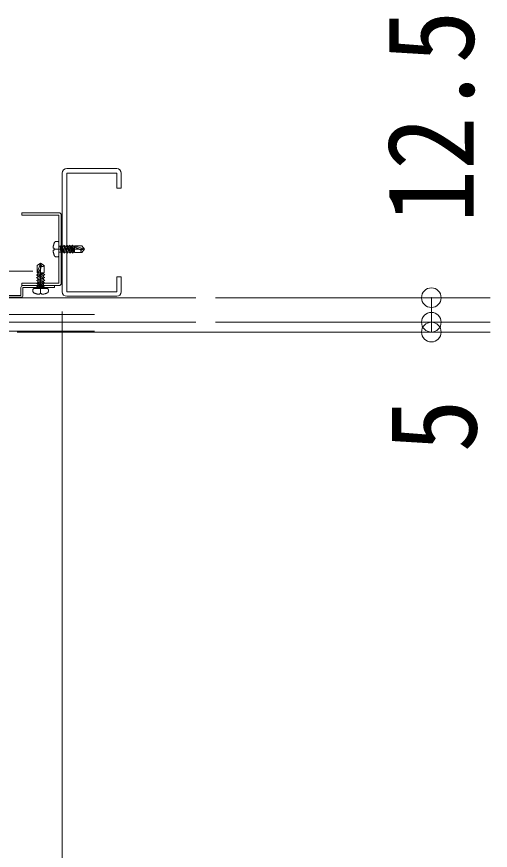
# Model space of a CAD drawing. Units: millimetres at full size, sheet at 1:20; details may follow other scales. Extents: x -4072 to 3728, y -3418 to 2032.
# Drawn here: x -2581.9 to -2340.9, y -2379.1 to -1954.8 of the extents above; entities that cross this region are included whole.
import ezdxf
from ezdxf.enums import TextEntityAlignment as Align

# ---------------------------------------------------------------- set-up
doc = ezdxf.new("R2010")
doc.units = ezdxf.units.MM
doc.header["$LTSCALE"] = 20
doc.header["$PDMODE"] = 32
doc.header["$PDSIZE"] = 10
for name, pattern in [('CHAIN1', [8, 5, -1, 1, -1]), ('DASHED3', [4, 3, -1]), ('DOUBLE_CHAIN1', [8.8, 5, -1, 0.6, -0.6, 0.6, -1])]:
    doc.linetypes.add(name, pattern=pattern)
for name, color, linetype, lineweight in [('0-0', 7, 'Continuous', 9), ('0-2', 6, 'Continuous', 9), ('0-3', 7, 'Continuous', 9), ('0-7', 134, 'DASHED3', 9), ('0-8', 3, 'DOUBLE_CHAIN1', 9), ('0-A', 7, 'Continuous', 9), ('0-C', 7, 'Continuous', 9), ('0-F', 7, 'Continuous', 9)]:
    doc.layers.add(name, color=color, linetype=linetype, lineweight=lineweight)
doc.styles.add('ＭＳ ゴシック', font='')
doc.styles.get('ＭＳ ゴシック').set_extended_font_data('MS Gothic')

msp = doc.modelspace()

# ---------------------------------------------------------------- linework, layer by layer
at = {"layer": '0-0'}
msp.add_line((-2558.69, -2967.87), (-2558.69, -2341.74), dxfattribs=at)
for p in [(-2370.9, -2097.84), (-2370.9, -2110.34), (-2370.9, -2115.34)]:
    msp.add_point(p, dxfattribs=at)
at = {"layer": '0-2'}
for p, q in [((-2480.68, -2097.84), (-2340.9, -2097.84)), ((-2370.9, -2110.34), (-2370.9, -2097.84)), ((-2615.79, -2106.34), (-2542.26, -2106.34)), ((-2558.69, -2104.84), (-2558.69, -2371.74)), ((-2480.68, -2110.34), (-2340.9, -2110.34)), ((-2480.68, -2110.34), (-2340.9, -2110.34)), ((-2370.9, -2115.34), (-2370.9, -2110.34)), ((-2607.54, -2114.84), (-2542.26, -2114.84)), ((-2581.69, -2115.34), (-2340.9, -2115.34))]:
    msp.add_line(p, q, dxfattribs=at)
at = {"layer": '0-2', "color": 2}
msp.add_lwpolyline([(-2490.68, -2110.34), (-2590.68, -2110.34), (-2590.68, -2097.84), (-2490.68, -2097.84)], dxfattribs=at)
at = {"layer": '0-3', "color": 6}
for p, q in [((-2558.69, -2094.84), (-2558.69, -2034.44)), ((-2556.39, -2032.14), (-2530.99, -2032.14)), ((-2556.39, -2094.84), (-2556.39, -2034.44)), ((-2556.39, -2034.44), (-2530.99, -2034.44)), ((-2530.99, -2034.44), (-2530.99, -2042.14)), ((-2530.99, -2087.14), (-2530.99, -2094.84)), ((-2530.99, -2094.84), (-2556.39, -2094.84)), ((-2530.99, -2097.14), (-2556.39, -2097.14))]:
    msp.add_line(p, q, dxfattribs=at)
for points in [[(-2528.69, -2034.44), (-2528.69, -2042.14), (-2530.99, -2042.14)], [(-2530.99, -2087.14), (-2528.69, -2087.14), (-2528.69, -2094.84)]]:
    msp.add_lwpolyline(points, dxfattribs=at)
for centre, start, end in [((-2556.39, -2034.44), 90, 180), ((-2530.99, -2034.44), 0, 90), ((-2556.39, -2094.84), 180, 270), ((-2530.99, -2094.84), 270, 0)]:
    msp.add_arc(centre, 2.3, start, end, dxfattribs=at)
at = {"layer": '0-7', "color": 5}
msp.add_line((-2573.69, -2084.34), (-2616.69, -2084.34), dxfattribs=at)
at = {"layer": '0-8'}
for p, q in [((-2560.39, -2069.97), (-2560.39, -2076.31)), ((-2562.88, -2073.64), (-2563.37, -2073.64)), ((-2560.39, -2071.65), (-2559.55, -2071.65)), ((-2559.79, -2071.65), (-2559.09, -2075.23)), ((-2559.79, -2071.65), (-2558.63, -2074.64)), ((-2559.79, -2071.65), (-2559.4, -2074.64)), ((-2559.09, -2071.05), (-2559.55, -2071.65)), ((-2559.55, -2071.65), (-2557.68, -2075.23)), ((-2557.23, -2074.64), (-2559.09, -2071.05)), ((-2559.09, -2071.05), (-2557.68, -2075.23)), ((-2558.78, -2071.65), (-2558.14, -2071.65)), ((-2557.68, -2071.05), (-2558.14, -2071.65)), ((-2558.14, -2071.65), (-2556.28, -2075.23)), ((-2555.82, -2074.64), (-2557.68, -2071.05)), ((-2557.68, -2071.05), (-2556.28, -2075.23)), ((-2557.37, -2071.65), (-2556.74, -2071.65)), ((-2556.28, -2071.05), (-2556.74, -2071.65)), ((-2556.74, -2071.65), (-2554.87, -2075.23)), ((-2554.41, -2074.64), (-2556.28, -2071.05)), ((-2556.28, -2071.05), (-2554.87, -2075.23)), ((-2555.97, -2071.65), (-2555.33, -2071.65)), ((-2554.87, -2071.05), (-2555.33, -2071.65)), ((-2555.33, -2071.65), (-2553.47, -2075.23)), ((-2554.87, -2071.05), (-2553.47, -2075.23)), ((-2553.01, -2074.64), (-2554.87, -2071.05)), ((-2554.56, -2071.65), (-2553.92, -2071.65)), ((-2553.47, -2071.05), (-2552.76, -2074.64)), ((-2553.16, -2071.65), (-2552.42, -2071.65)), ((-2552.42, -2071.42), (-2552.42, -2074.86)), ((-2552.42, -2071.42), (-2547.44, -2073.14)), ((-2552.42, -2071.42), (-2548.69, -2071.42)), ((-2547.44, -2073.14), (-2548.88, -2073.53)), ((-2548.69, -2071.42), (-2547.44, -2073.14)), ((-2547.44, -2073.14), (-2548.69, -2074.86)), ((-2560.39, -2074.64), (-2559.4, -2074.64)), ((-2558.63, -2074.64), (-2558, -2074.64)), ((-2556.28, -2075.23), (-2555.82, -2074.64)), ((-2555.82, -2074.64), (-2555.18, -2074.64)), ((-2553.47, -2075.23), (-2553.01, -2074.64)), ((-2553.01, -2074.64), (-2552.42, -2074.64)), ((-2548.69, -2074.86), (-2552.42, -2074.86)), ((-2571.41, -2081.43), (-2569.69, -2080.18)), ((-2571.41, -2085.17), (-2569.69, -2080.18)), ((-2571.41, -2085.17), (-2571.41, -2081.43)), ((-2569.69, -2080.18), (-2567.97, -2081.43)), ((-2569.69, -2080.18), (-2569.31, -2081.63)), ((-2567.97, -2081.43), (-2567.97, -2085.17)), ((-2571.79, -2086.21), (-2568.2, -2085.51)), ((-2568.2, -2085.76), (-2571.79, -2087.62)), ((-2571.79, -2087.62), (-2567.6, -2086.21)), ((-2568.2, -2087.16), (-2571.79, -2089.03)), ((-2571.41, -2085.17), (-2567.97, -2085.17)), ((-2571.19, -2085.9), (-2571.19, -2085.17)), ((-2571.19, -2088.08), (-2567.6, -2086.21)), ((-2571.19, -2087.31), (-2571.19, -2086.67)), ((-2568.2, -2085.76), (-2568.2, -2085.17)), ((-2567.6, -2086.21), (-2568.2, -2085.76)), ((-2571.79, -2089.03), (-2567.6, -2087.62)), ((-2571.79, -2087.62), (-2571.19, -2088.08)), ((-2568.2, -2088.57), (-2571.79, -2090.43)), ((-2571.79, -2090.43), (-2567.6, -2089.03)), ((-2571.79, -2089.03), (-2571.19, -2089.48)), ((-2568.2, -2089.98), (-2571.79, -2091.84)), ((-2571.79, -2091.84), (-2567.6, -2090.43)), ((-2571.79, -2090.43), (-2571.19, -2090.89)), ((-2571.19, -2089.48), (-2567.6, -2087.62)), ((-2571.19, -2088.72), (-2571.19, -2088.08)), ((-2571.19, -2090.89), (-2567.6, -2089.03)), ((-2571.19, -2090.12), (-2571.19, -2089.48)), ((-2571.19, -2092.3), (-2567.6, -2090.43)), ((-2571.19, -2091.53), (-2571.19, -2090.89)), ((-2571.19, -2092.54), (-2568.2, -2091.38)), ((-2568.2, -2088.57), (-2568.2, -2087.93)), ((-2567.6, -2089.03), (-2568.2, -2088.57)), ((-2568.2, -2091.38), (-2568.2, -2090.74)), ((-2572.87, -2093.14), (-2566.52, -2093.14)), ((-2571.79, -2091.84), (-2571.19, -2092.3)), ((-2571.19, -2092.54), (-2567.6, -2091.84)), ((-2571.19, -2092.54), (-2568.2, -2092.15)), ((-2571.19, -2093.14), (-2571.19, -2092.3)), ((-2569.19, -2095.63), (-2569.19, -2096.12)), ((-2568.2, -2093.14), (-2568.2, -2092.15))]:
    msp.add_line(p, q, dxfattribs=at)
at = {"layer": '0-8', "color": 7, "linetype": 'CHAIN1'}
for p, q in [((-2547.44, -2073.14), (-2562.88, -2073.14)), ((-2569.69, -2080.18), (-2569.69, -2095.63))]:
    msp.add_line(p, q, dxfattribs=at)
at = {"layer": '0-8'}
for points in [[(-2563.37, -2072.64), (-2562.88, -2072.64), (-2562.88, -2073.64)], [(-2553.16, -2071.65), (-2553.47, -2071.05), (-2553.92, -2071.65)], [(-2553.16, -2071.65), (-2552.76, -2074.64), (-2553.92, -2071.65)], [(-2559.4, -2074.64), (-2559.09, -2075.23), (-2558.63, -2074.64)], [(-2557.68, -2075.23), (-2557.23, -2074.64), (-2556.59, -2074.64)], [(-2554.87, -2075.23), (-2554.41, -2074.64), (-2553.78, -2074.64)], [(-2571.19, -2085.9), (-2571.79, -2086.21), (-2571.19, -2086.67)], [(-2571.19, -2085.9), (-2568.2, -2085.51), (-2571.19, -2086.67)], [(-2567.6, -2087.62), (-2568.2, -2087.16), (-2568.2, -2086.52)], [(-2567.6, -2090.43), (-2568.2, -2089.98), (-2568.2, -2089.34)], [(-2568.2, -2092.15), (-2567.6, -2091.84), (-2568.2, -2091.38)], [(-2570.19, -2096.12), (-2570.19, -2095.63), (-2569.19, -2095.63)]]:
    msp.add_lwpolyline(points, dxfattribs=at)
for centre, radius, start, end in [((-2554.91, -2073.14), 8.47, 154.9424, 176.6277), ((-2561.39, -2071.15), 1.99, 80.4059, 126.8699), ((-2561.19, -2069.97), 0.797, 0, 80.4059), ((-2554.91, -2073.14), 8.47, 183.3723, 205.0576), ((-2551.02, -2071.07), 1.45, 194.0947, 238.1805), ((-2546.37, -2063.59), 10.25, 238.1805, 255.8498), ((-2548.44, -2074.14), 0.757, 125.515, 251.1345), ((-2561.39, -2075.13), 1.99, 233.1301, 279.5941), ((-2561.19, -2076.31), 0.797, 279.5941, 0), ((-2579.25, -2079.12), 10.25, 328.1805, 345.8498), ((-2568.69, -2081.19), 0.757, 215.515, 341.1345), ((-2571.76, -2083.77), 1.45, 284.0947, 328.1805), ((-2571.69, -2094.14), 1.99, 170.4059, 216.8699), ((-2572.87, -2093.94), 0.797, 90, 170.4059), ((-2569.69, -2087.66), 8.47, 244.9424, 266.6277), ((-2569.69, -2087.66), 8.47, 273.3723, 295.0576), ((-2566.52, -2093.94), 0.797, 9.5941, 90), ((-2567.7, -2094.14), 1.99, 323.1301, 9.5941)]:
    msp.add_arc(centre, radius, start, end, dxfattribs=at)
at = {"layer": '0-A'}
msp.add_arc((-2560.39, -2055.84), 1.2, 0, 90, dxfattribs=at)
at = {"layer": '0-C'}
for p, q in [((-2579.69, -2092.64), (-2579.69, -2096.64)), ((-2562.69, -2091.64), (-2578.69, -2091.64)), ((-2578.69, -2092.64), (-2562.69, -2092.64)), ((-2578.69, -2096.64), (-2578.69, -2092.64)), ((-2562.69, -2092.64), (-2562.69, -2091.64)), ((-2590.69, -2096.64), (-2579.69, -2096.64)), ((-2579.69, -2097.64), (-2590.69, -2097.64))]:
    msp.add_line(p, q, dxfattribs=at)
for centre, start, end in [((-2578.69, -2092.64), 90, 180), ((-2579.69, -2096.64), 270, 0)]:
    msp.add_arc(centre, 1, start, end, dxfattribs=at)
at = {"layer": '0-F'}
for p, q in [((-2579.19, -2054.64), (-2579.19, -2055.84)), ((-2579.19, -2054.64), (-2560.39, -2054.64)), ((-2579.19, -2055.84), (-2560.39, -2055.84)), ((-2560.39, -2055.84), (-2560.39, -2090.44)), ((-2559.19, -2055.84), (-2559.19, -2090.44)), ((-2579.19, -2090.44), (-2579.19, -2091.64)), ((-2560.39, -2090.44), (-2579.19, -2090.44)), ((-2560.39, -2091.64), (-2579.19, -2091.64))]:
    msp.add_line(p, q, dxfattribs=at)
for centre, start, end in [((-2560.39, -2055.84), 0, 90), ((-2560.39, -2090.44), 270, 0)]:
    msp.add_arc(centre, 1.2, start, end, dxfattribs=at)

# ---------------------------------------------------------------- texts
at = {"layer": '0-2', "color": 7, "style": 'ＭＳ ゴシック', "width": 0.9}
for s, p in [('12.5', (-2336.03, -2059.85)), ('5', (-2334.65, -2176.55))]:
    msp.add_text(s, height=44.21, rotation=90, dxfattribs=at).set_placement(p, align=Align.BOTTOM_LEFT)

doc.saveas('drawing.dxf')
